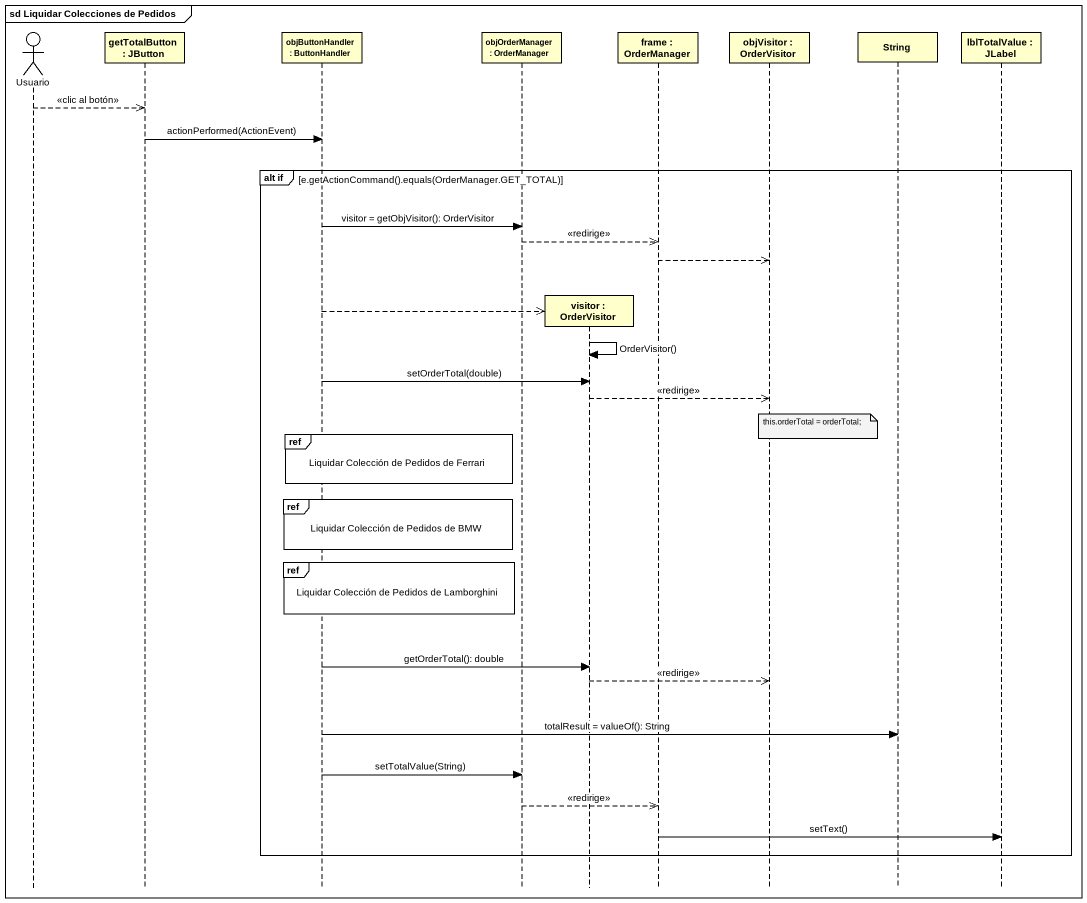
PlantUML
@startuml
mainframe sd Liquidar Colecciones de Pedidos
hide footbox
actor Usuario
participant "getTotalButton : JButton" as getTotalButton
participant "objButtonHandler : ButtonHandler" as objButtonHandler
participant "objOrderManager : OrderManager" as objOrderManager
participant "visitor : OrderVisitor" as visitor
participant "frame : OrderManager" as frame_
participant "objVisitor : OrderVisitor" as objVisitor
participant String
participant "lblTotalValue : JLabel" as lblTotalValue

Usuario -->> getTotalButton : <<clic al botón>>
getTotalButton -> objButtonHandler : actionPerformed(ActionEvent)
group alt if [e.getActionCommand().equals(OrderManager.GET_TOTAL)]
  objButtonHandler -> objOrderManager : visitor = getObjVisitor(): OrderVisitor
  objOrderManager -->> frame_ : <<redirige>>
  frame_ -->> objVisitor
  objButtonHandler -->> visitor **
  visitor -> visitor : OrderVisitor()
  objButtonHandler -> visitor : setOrderTotal(double)
  visitor -->> objVisitor : <<redirige>>
  note over objVisitor : this.orderTotal = orderTotal;
  ref over objButtonHandler : Liquidar Colección de Pedidos de Ferrari
  ref over objButtonHandler : Liquidar Colección de Pedidos de BMW
  ref over objButtonHandler : Liquidar Colección de Pedidos de Lamborghini
  objButtonHandler -> visitor : getOrderTotal(): double
  visitor -->> objVisitor : <<redirige>>
  objButtonHandler -> String : totalResult = valueOf(): String
  objButtonHandler -> objOrderManager : setTotalValue(String)
  objOrderManager -->> frame_ : <<redirige>>
  frame_ -> lblTotalValue : setText()
end
@enduml
